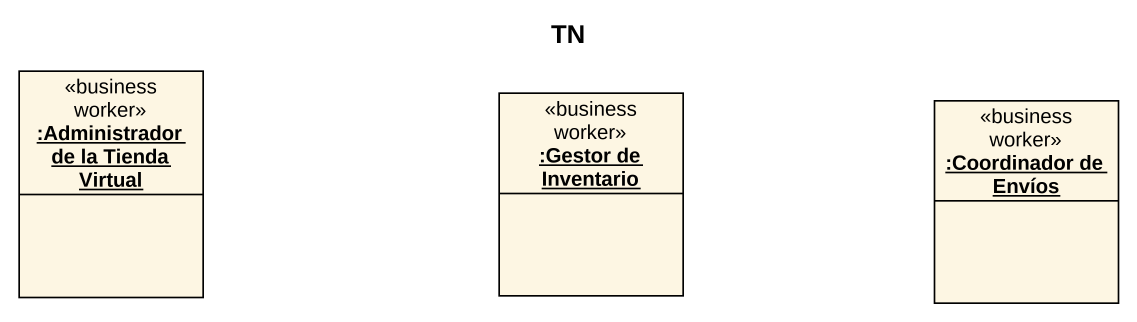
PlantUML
@startuml
title TN
hide circle
hide empty members
object ":Administrador de la Tienda Virtual" as Administrador_de_la_Tienda <<business worker>>
object ":Gestor de Inventario" as Gestor_de_Inventario <<business worker>>
object ":Coordinador de Envíos" as Coordinador_de_Envíos <<business worker>>
@enduml
